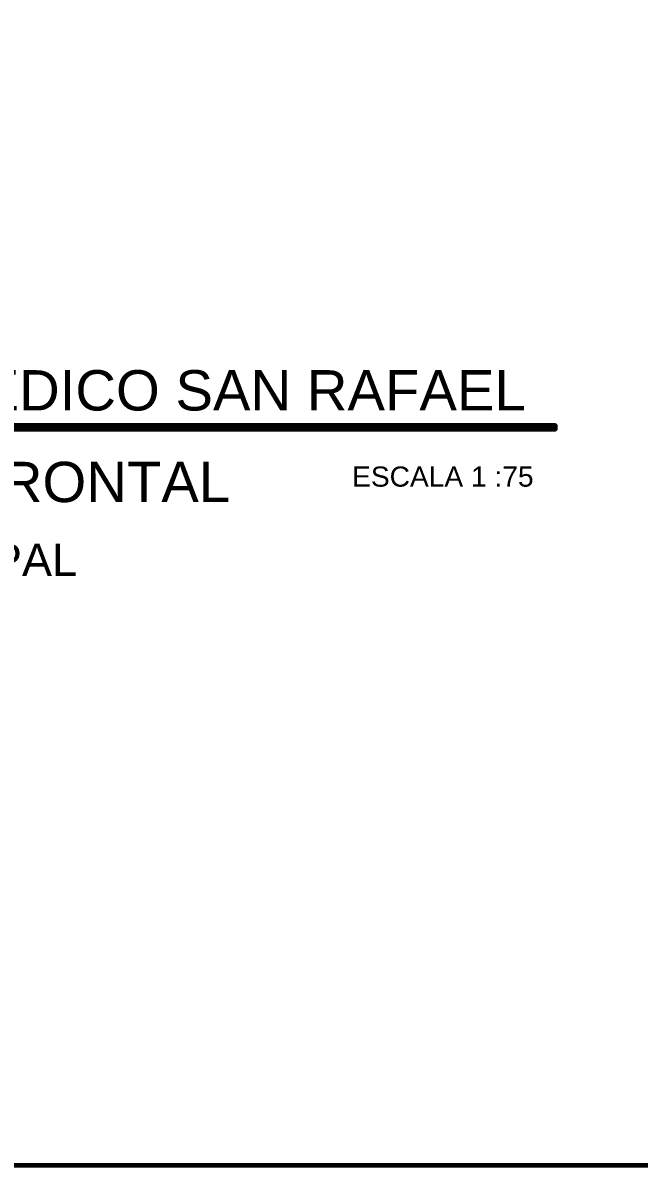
# Model space of a CAD drawing. Header units: millimetres. Extents: x 1.9 to 43.8, y 1.5 to 30.
# Drawn here: x 28.4 to 36.09, y 1.49 to 15.74 of the extents above; entities that cross this region are included whole.
import ezdxf

# ---------------------------------------------------------------- set-up
doc = ezdxf.new("R2010")
doc.units = ezdxf.units.MM
for name, color, linetype in [('PDF_0', 7, 'Continuous'), ('PDF_Text', 7, 'Continuous'), ('PDF_TEXTO', 7, 'Continuous')]:
    doc.layers.add(name, color=color, linetype=linetype)
doc.styles.add('PDF ArialMT', font='arial.ttf')

msp = doc.modelspace()

# ---------------------------------------------------------------- linework, layer by layer
at = {"layer": 'PDF_0', "color": 28, "lineweight": 60, "true_color": 0x0d0d0d}
msp.add_lwpolyline([(1.862, 1.488), (43.785, 1.488), (43.785, 29.984), (1.862, 29.984)], close=True, dxfattribs=at)
at = {"layer": 'PDF_TEXTO', "lineweight": 60}
msp.add_lwpolyline([(24.046, 10.667), (35.048, 10.667), (35.048, 10.715), (24.046, 10.715)], close=True, dxfattribs=at)

# ---------------------------------------------------------------- texts
at = {"layer": 'PDF_Text', "attachment_point": 4, "style": 'PDF ArialMT'}
for s, insert, char_height in [('CENTRO MÉDICO SAN RAFAEL', (24.136, 11.149), 0.50302), ('FACHADA FRONTAL', (24.155, 10.006), 0.50302), ('ESCALA 1 :75', (32.509, 10.075), 0.25151), ('CALLE PRINCIPAL', (24.171, 9.035), 0.40241)]:
    msp.add_mtext(s, dxfattribs=dict(at, insert=insert, char_height=char_height))

doc.saveas('drawing.dxf')
